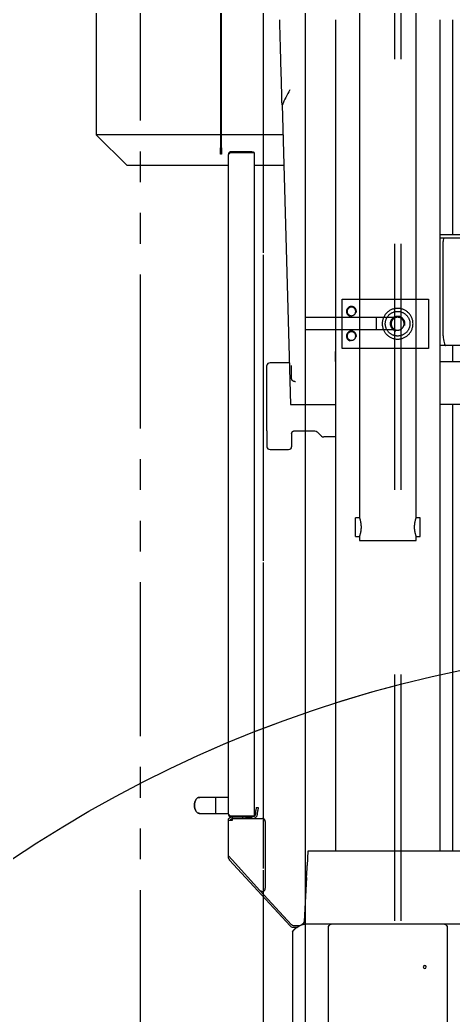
# Model space of a CAD drawing. Header units: millimetres. Extents: x 10462777 to 22643323, y 453826 to 1389191.
# Drawn here: x 11307208 to 11307912, y 598329 to 599945 of the extents above; entities that cross this region are included whole.
import ezdxf

# ---------------------------------------------------------------- set-up
doc = ezdxf.new("R2010")
doc.units = ezdxf.units.MM
doc.header["$LTSCALE"] = 200
doc.header["$MEASUREMENT"] = 0
doc.linetypes.add('DASHED', pattern=[3.5, 2, -1.5])
doc.linetypes.add('PHANTOM', pattern=[2.5, 1.25, -0.25, 0.25, -0.25, 0.25, -0.25])
for name, color, linetype in [('2', 2, 'CONTINUOUS'), ('5', 4, 'CONTINUOUS'), ('DV1_DEFAULT', 7, 'CONTINUOUS')]:
    doc.layers.add(name, color=color, linetype=linetype)
doc.layers.add('LAYOUT', color=8, linetype='CONTINUOUS', lineweight=25)
doc.layers.add('TOP$1', color=7, linetype='CONTINUOUS', true_color=0xffffff)
doc.layers.add('TOP$23', color=7, linetype='CONTINUOUS', true_color=0xffffff)

# ---------------------------------------------------------------- blocks, each defined once
blk = doc.blocks.new('r710ic')
at = {"layer": 'DV1_DEFAULT', "color": 7, "linetype": 'Continuous', "lineweight": 0}
blk.add_arc((272041.4, 104232.6), 2050.1, 337.1057, 23.7991, dxfattribs=at)
at = {"layer": 'LAYOUT', "color": 3}
blk.add_circle((272041.4, 104232.6), 2050.1, dxfattribs=at)

msp = doc.modelspace()

# ---------------------------------------------------------------- linework, layer by layer
at = {"layer": '2', "color": 60, "linetype": 'Continuous'}
for p, q in [((11307759.77528, 600445.30383, 0), (11307759.77528, 599136.28523, 0)), ((11307851.77659, 599136.28523, 0), (11307851.77659, 600445.30383, 0)), ((11307759.77528, 599136.28523, 0), (11307753.27519, 599136.28523, 0)), ((11307753.27519, 599106.28481, 0), (11307753.27519, 599136.28523, 0)), ((11307858.27668, 599136.28523, 0), (11307851.77659, 599136.28523, 0)), ((11307858.27668, 599106.28481, 0), (11307858.27668, 599136.28523, 0)), ((11307753.27519, 599106.28481, 0), (11307759.84126, 599106.28481, 0)), ((11307759.77528, 599106.4884, 0), (11307759.77528, 599099.28471, 0)), ((11307851.71061, 599106.28481, 0), (11307858.27668, 599106.28481, 0)), ((11307851.77659, 599099.28471, 0), (11307851.77659, 599106.4884, 0)), ((11307759.77528, 599099.28471, 0), (11307851.77659, 599099.28471, 0))]:
    msp.add_line(p, q, dxfattribs=at)
at = {"layer": '2', "color": 252, "linetype": 'Continuous'}
for p, q in [((11307332.26921, 600055.81081, 0), (11307332.26921, 599758.81081, 0)), ((11307720.82723, 599945.27421, 0), (11307720.82723, 598594.84909, 0)), ((11307890.72464, 598594.84909, 0), (11307890.72464, 599945.27421, 0)), ((11307910.77743, 599945.2858, 0), (11307910.77743, 599596.25522, 0)), ((11307332.26921, 599758.81081, 0), (11307382.26992, 599708.8101, 0)), ((11307533.78571, 599758.81081, 0), (11307332.26921, 599758.81081, 0)), ((11307635.39047, 599758.81081, 0), (11307535.78573, 599758.81081, 0)), ((11307546.76927, 599708.8101, 0), (11307382.26992, 599708.8101, 0)), ((11307636.75691, 599708.8101, 0), (11307588.76431, 599708.8101, 0)), ((11307910.77743, 599416.25547, 0), (11307910.77743, 599390.25916, 0)), ((11307609.52315, 599362.80518, 0), (11307609.52315, 599383.86766, 0)), ((11307644.52364, 599388.19785, 0), (11307614.52322, 599388.19785, 0)), ((11307649.52371, 599362.80518, 0), (11307649.52371, 599383.86766, 0)), ((11307609.52315, 599357.80511, 0), (11307609.52315, 599362.80518, 0)), ((11307609.52315, 599277.80397, 0), (11307609.52315, 599357.80511, 0)), ((11307654.52379, 599357.80511, 0), (11307656.02825, 599357.80511, 0)), ((11307910.77743, 599320.27755, 0), (11307910.77743, 598594.84896, 0)), ((11307609.52315, 599277.80397, 0), (11307609.52315, 599272.8039, 0)), ((11307609.52315, 599272.8039, 0), (11307609.52315, 599251.74143, 0)), ((11307649.52371, 599272.8039, 0), (11307649.52371, 599251.74143, 0)), ((11307654.52379, 599277.80397, 0), (11307687.45319, 599277.80397, 0)), ((11307690.98877, 599276.33949, 0), (11307698.05994, 599269.26832, 0)), ((11307720.82802, 599267.80383, 0), (11307701.59552, 599267.80383, 0)), ((11307614.52322, 599247.41124, 0), (11307644.52364, 599247.41124, 0))]:
    msp.add_line(p, q, dxfattribs=at)
at = {"layer": '2', "color": 124, "linetype": 'Continuous'}
for p, q in [((11307634.04091, 599807.09202, 0), (11307647.52369, 599320.28785, 0)), ((11307950.77799, 599596.29177, 0), (11307890.72296, 599596.29177, 0)), ((11307890.72397, 599591.2917, 0), (11307897.38493, 599591.2917, 0)), ((11307897.38493, 599591.2917, 0), (11307940.68682, 599591.2917, 0)), ((11307895.77721, 599432.28944, 0), (11307895.77721, 599585.29161, 0)), ((11307900.06446, 599416.28921, 0), (11307890.72405, 599416.28921, 0)), ((11307943.36635, 599416.28921, 0), (11307900.06446, 599416.28921, 0)), ((11307720.54208, 599390.28884, 0), (11307720.82732, 599406.63023, 0)), ((11307720.82826, 599390.28884, 0), (11307720.54208, 599390.28884, 0)), ((11307890.72464, 599390.28884, 0), (11307939.52783, 599390.28884, 0)), ((11307647.52369, 599320.28785, 0), (11307720.82863, 599320.28785, 0)), ((11307939.52783, 599320.28785, 0), (11307890.72464, 599320.28785, 0)), ((11307675.77409, 598594.79427, 0), (11307674.56201, 598571.66655, 0)), ((11307805.77593, 598594.79427, 0), (11307675.77409, 598594.79427, 0)), ((11307935.77778, 598594.79427, 0), (11307805.77593, 598594.79427, 0)), ((11307673.52707, 598551.91862, 0), (11307669.79093, 598480.62888, 0)), ((11307665.8323, 598475.73709, 0), (11307665.81511, 598475.73556, 0)), ((11307675.77409, 598476.7926, 0), (11307715.63404, 598476.7926, 0)), ((11307715.63404, 598476.7926, 0), (11307895.91783, 598476.7926, 0)), ((11307715.63404, 598476.70867, 0), (11307895.91783, 598476.70867, 0)), ((11307895.91783, 598476.7926, 0), (11307959.77812, 598476.7926, 0)), ((11307650.77373, 598463.37553, 0), (11307650.77373, 598121.78755, 0)), ((11307709.28309, 598121.78755, 0), (11307709.28309, 598470.79251, 0)), ((11307902.26877, 598470.79251, 0), (11307902.26877, 598267.00326, 0))]:
    msp.add_line(p, q, dxfattribs=at)
at = {"layer": '2', "color": 124, "linetype": 'Continuous', "extrusion": (0, 0, -1)}
msp.add_circle((-11307865.77679, 598406.7916, 0), 2.50004, dxfattribs=at)
at = {"layer": '2', "color": 252, "linetype": 'Continuous', "extrusion": (0, 0, -1)}
msp.add_arc((-11307687.45319, 599272.8039, 0), 5.00007, 90, 135, dxfattribs=at)
at = {"layer": '2', "color": 252, "linetype": 'Continuous'}
msp.add_arc((11307701.59552, 599272.8039, 0), 5.00007, 225, 270, dxfattribs=at)
at = {"layer": '2', "color": 124, "linetype": 'Continuous', "extrusion": (0, 0, -1)}
for centre, start, end in [((-11307715.63404, 598470.79251, 0), 72.97613388, 90), ((-11307895.91783, 598470.79251, 0), 90, 107.02386612)]:
    msp.add_arc(centre, 5.91616, start, end, dxfattribs=at)
at = {"layer": '2', "color": 124, "linetype": 'Continuous'}
msp.add_arc((11307675.77409, 598446.79217, 0), 30.00043, 126.86989753, 146.44269011, dxfattribs=at)
for centre, major_axis, ratio, start_param, end_param in [((11307897.38493, 599585.29161, 0), (0, -6.00009), 0.2679491924, 3.1415926536, 4.7123889804), ((11307900.06446, 599432.28944, 0), (0, -16.00023), 0.2679491924, 4.7123889804, 6.2831853072), ((11307675.77409, 598447.43217, 0), (-30.00043, 0), 0.9999930524, 5.3906382236, 5.7077559364)]:
    msp.add_ellipse(centre, major_axis=major_axis, ratio=ratio, start_param=start_param, end_param=end_param, dxfattribs=at)
at = {"layer": '2', "color": 252, "linetype": 'Continuous'}
for centre, major_axis, start_param, end_param in [((11307614.52322, 599383.86766, 0), (-5.00007, 0), 4.7123889804, 6.2831853072), ((11307644.52364, 599383.86766, 0), (-5.00007, 0), 4.485997532, 4.7123889804), ((11307614.52322, 599251.74143, 0), (5.00007, 0), 3.1415926536, 4.7123889804), ((11307644.52364, 599251.74143, 0), (5.00007, 0), 4.7123889804, 6.2831853072)]:
    msp.add_ellipse(centre, major_axis=major_axis, ratio=0.8660254038, start_param=start_param, end_param=end_param, dxfattribs=at)
at = {"layer": '2', "color": 124, "linetype": 'Continuous', "extrusion": (0, 0, -1)}
for centre, start_param, end_param in [((11307716.21139, 598470.79251, 0), 3.1415926536, 4.3725520709), ((11307895.34047, 598470.79251, 0), 5.0522258898, 6.2831853072)]:
    msp.add_ellipse(centre, major_axis=(6.9283, 0), ratio=0.8660254038, start_param=start_param, end_param=end_param, dxfattribs=at)
at = {"layer": '2', "color": 124, "linetype": 'Continuous'}
for points, knots in [([(11307634.04091, 599807.09202, 0), (11307633.84093, 599814.31236, 0), (11307633.64093, 599821.53362, 0), (11307633.34089, 599832.36683, 0), (11307633.24087, 599835.97813, 0), (11307633.09083, 599841.3954, 0), (11307633.04081, 599843.20122, 0), (11307632.96579, 599845.91003, 0), (11307632.94078, 599846.81298, 0), (11307632.89076, 599848.61891, 0), (11307632.86574, 599849.52253, 0), (11307632.64158, 599857.61594, 0), (11307632.44822, 599864.59709, 0), (11307632.16674, 599874.76039, 0), (11307632.07434, 599878.09644, 0), (11307631.93793, 599883.02161, 0), (11307631.89282, 599884.65016, 0), (11307631.80336, 599887.88045, 0), (11307631.75893, 599889.4844, 0), (11307631.54083, 599897.35916, 0), (11307631.3775, 599903.25619, 0), (11307631.1488, 599911.51348, 0), (11307631.0753, 599914.16729, 0), (11307630.96924, 599917.99683, 0), (11307630.93458, 599919.24811, 0), (11307630.88367, 599921.08642, 0), (11307630.86687, 599921.69276, 0), (11307630.83381, 599922.8864, 0), (11307630.81753, 599923.47449, 0), (11307630.67309, 599928.68947, 0), (11307630.55991, 599932.77569, 0), (11307630.41254, 599938.09672, 0), (11307630.36717, 599939.73491, 0), (11307630.30489, 599941.98366, 0), (11307630.28507, 599942.69914, 0), (11307630.2475, 599944.05571, 0), (11307630.22978, 599944.6955, 0), (11307630.21313, 599945.29672, 0)], [0, 0, 0, 0, 0.125, 0.125, 0.1875, 0.1875, 0.21875, 0.21875, 0.234375, 0.234375, 0.25, 0.25, 0.375, 0.375, 0.4375, 0.4375, 0.46875, 0.46875, 0.5, 0.5, 0.625, 0.625, 0.6875, 0.6875, 0.71875, 0.71875, 0.734375, 0.734375, 0.75, 0.75, 0.875, 0.875, 0.9375, 0.9375, 0.96875, 0.96875, 1, 1, 1, 1]), ([(11307673.52052, 598551.79366, 0), (11307673.52059, 598551.7942, 0), (11307673.5288, 598551.85796, 0), (11307673.54914, 598552.01864, 0), (11307673.55373, 598552.055, 0), (11307673.56383, 598552.13528, 0), (11307673.56933, 598552.17921, 0), (11307673.58717, 598552.32217, 0), (11307673.61447, 598552.54252, 0), (11307673.64824, 598552.82141, 0), (11307673.67582, 598553.05285, 0), (11307673.6854, 598553.13371, 0), (11307673.70527, 598553.30299, 0), (11307673.71557, 598553.39151, 0), (11307673.76827, 598553.84817, 0), (11307673.81451, 598554.26168, 0), (11307673.8878, 598554.9525, 0), (11307673.91289, 598555.19462, 0), (11307673.95128, 598555.57614, 0), (11307673.96417, 598555.70612, 0), (11307673.9899, 598555.96941, 0), (11307674.00275, 598556.10302, 0), (11307674.06692, 598556.78082, 0), (11307674.11786, 598557.35388, 0), (11307674.1919, 598558.26029, 0), (11307674.2163, 598558.57191, 0), (11307674.26312, 598559.19898, 0), (11307674.28561, 598559.5153, 0), (11307674.35018, 598560.47244, 0), (11307674.38932, 598561.12138, 0), (11307674.45885, 598562.44194, 0), (11307674.4881, 598563.09199, 0), (11307674.52434, 598564.05096, 0), (11307674.53515, 598564.368, 0), (11307674.55435, 598564.99669, 0), (11307674.56275, 598565.30933, 0), (11307674.58406, 598566.21895, 0), (11307674.59334, 598566.79419, 0), (11307674.60031, 598567.47464, 0), (11307674.60147, 598567.60878, 0), (11307674.60337, 598567.8731, 0), (11307674.6041, 598568.00361, 0), (11307674.60571, 598568.38657, 0), (11307674.60598, 598568.62956, 0), (11307674.60501, 598569.32271, 0), (11307674.60201, 598569.73741, 0), (11307674.59702, 598570.19513, 0), (11307674.59596, 598570.28384, 0), (11307674.59377, 598570.45346, 0), (11307674.59264, 598570.53447, 0), (11307674.58922, 598570.76626, 0), (11307674.58455, 598571.04547, 0), (11307674.58023, 598571.26587, 0), (11307674.5773, 598571.40881, 0), (11307674.57638, 598571.45272, 0), (11307674.57465, 598571.53295, 0), (11307674.57385, 598571.56931, 0), (11307674.57026, 598571.72988, 0), (11307674.5687, 598571.79347, 0), (11307674.56869, 598571.79394, 0)], [0, 0, 0, 0, 0.0624477996, 0.0624477996, 0.0780752881, 0.0780752881, 0.0937027766, 0.0937027766, 0.1249577535, 0.1562127304, 0.1562127304, 0.1718402189, 0.1718402189, 0.1874677074, 0.1874677074, 0.2499776612, 0.2499776612, 0.2812326382, 0.2812326382, 0.2968601266, 0.2968601266, 0.3124876151, 0.3124876151, 0.374997569, 0.374997569, 0.4062525459, 0.4062525459, 0.4375075228, 0.4375075228, 0.5000174767, 0.5000174767, 0.5625274305, 0.5625274305, 0.5937824075, 0.5937824075, 0.6250373844, 0.6250373844, 0.6875473383, 0.6875473383, 0.7031748267, 0.7031748267, 0.7188023152, 0.7188023152, 0.7500572921, 0.7500572921, 0.812567246, 0.812567246, 0.8281947345, 0.8281947345, 0.8438222229, 0.8438222229, 0.8750771999, 0.9063321768, 0.9063321768, 0.9219596653, 0.9219596653, 0.9375871537, 0.9375871537, 1, 1, 1, 1]), ([(11307657.77383, 598470.79251, 0), (11307658.8451, 598471.59596, 0), (11307660.04883, 598472.38587, 0), (11307662.04279, 598473.47645, 0), (11307662.73874, 598473.82434, 0), (11307663.82726, 598474.31411, 0), (11307664.19752, 598474.47202, 0), (11307664.95239, 598474.77577, 0), (11307665.33594, 598474.92117, 0), (11307667.27762, 598475.6115, 0), (11307668.91228, 598476.04742, 0), (11307671.44079, 598476.49032, 0), (11307672.29635, 598476.60296, 0), (11307673.59259, 598476.71632, 0), (11307674.02681, 598476.74485, 0), (11307674.68057, 598476.77345, 0), (11307675.00805, 598476.78421, 0), (11307675.33629, 598476.7896, 0), (11307675.55526, 598476.792, 0), (11307675.66526, 598476.7926, 0), (11307675.77409, 598476.7926, 0)], [0, 0, 0, 0, 0.25, 0.25, 0.375, 0.375, 0.4375, 0.4375, 0.5, 0.5, 0.75, 0.75, 0.875, 0.875, 0.9375, 0.9375, 0.96875, 0.984375, 0.984375, 1, 1, 1, 1]), ([(11307669.77211, 598480.53874, 0), (11307669.7782, 598480.49812, 0), (11307669.86032, 598479.87843, 0), (11307669.49321, 598478.76449, 0), (11307668.85476, 598477.44054, 0), (11307668.06732, 598476.51507, 0), (11307667.38002, 598475.94558, 0), (11307666.90767, 598475.6397, 0), (11307666.57157, 598475.45408, 0), (11307666.29778, 598475.325, 0), (11307666.18543, 598475.27237, 0), (11307666.18412, 598475.27849, 0)], [0, 0, 0, 0, 0.0117087833, 0.1789215288, 0.3191025446, 0.4376293103, 0.5315949855, 0.6030831925, 0.6774494301, 0.790067629, 1, 1, 1, 1]), ([(11307669.70702, 598481.13427, 0), (11307669.74244, 598480.80337, 0), (11307669.7445, 598479.87851, 0), (11307669.16437, 598478.5184, 0), (11307668.26864, 598477.2788, 0), (11307667.29816, 598476.45639, 0), (11307666.64517, 598476.08892, 0), (11307666.33998, 598475.94941, 0)], [0, 0, 0, 0, 0.148186079, 0.4247901512, 0.6535588974, 0.8469125155, 1, 1, 1, 1])]:
    msp.add_open_spline(points, degree=3, knots=knots, dxfattribs=at)
msp.add_open_spline([(11307646.51035, 599831.57542, 0), (11307642.26834, 599823.4583, 0), (11307638.02368, 599815.34138, 0), (11307634.04091, 599807.09202, 0)], degree=3, dxfattribs=at)
at = {"layer": '2', "color": 252, "linetype": 'Continuous'}
for points, knots in [([(11307654.52379, 599357.80511, 0), (11307654.18413, 599357.80511, 0), (11307653.8503, 599357.83936, 0), (11307653.35793, 599357.94004, 0), (11307653.19522, 599357.98189, 0), (11307652.87268, 599358.08257, 0), (11307652.71288, 599358.14153, 0), (11307652.24879, 599358.33995, 0), (11307651.95586, 599358.50176, 0), (11307651.61036, 599358.74073, 0), (11307651.5423, 599358.79038, 0), (11307651.40832, 599358.89344, 0), (11307651.34239, 599358.94688, 0), (11307651.15019, 599359.11087, 0), (11307651.02867, 599359.22572, 0), (11307650.68341, 599359.58604, 0), (11307650.47863, 599359.84743, 0), (11307650.1221, 599360.41003, 0), (11307649.97676, 599360.70099, 0), (11307649.80345, 599361.14846, 0), (11307649.75318, 599361.29947, 0), (11307649.66735, 599361.60481, 0), (11307649.63221, 599361.75786, 0), (11307649.54945, 599362.21229, 0), (11307649.52371, 599362.51119, 0), (11307649.52371, 599362.80518, 0)], [0, 0, 0, 0, 0.125, 0.125, 0.1875, 0.1875, 0.25, 0.25, 0.375, 0.375, 0.40625, 0.40625, 0.4375, 0.4375, 0.5, 0.5, 0.625, 0.625, 0.75, 0.75, 0.8125, 0.8125, 0.875, 0.875, 1, 1, 1, 1]), ([(11307649.52371, 599272.8039, 0), (11307649.52371, 599273.09777, 0), (11307649.54944, 599273.39594, 0), (11307649.63158, 599273.8482, 0), (11307649.66626, 599273.99979, 0), (11307649.73022, 599274.22821, 0), (11307649.75361, 599274.30475, 0), (11307649.80407, 599274.4566, 0), (11307649.83114, 599274.53197, 0), (11307649.97569, 599274.90591, 0), (11307650.12061, 599275.19586, 0), (11307650.3848, 599275.61401, 0), (11307650.4814, 599275.7514, 0), (11307650.68705, 599276.01451, 0), (11307650.79608, 599276.14047, 0), (11307651.02638, 599276.38114, 0), (11307651.14765, 599276.49585, 0), (11307651.33883, 599276.65926, 0), (11307651.4041, 599276.71228, 0), (11307651.5378, 599276.81535, 0), (11307651.6064, 599276.86551, 0), (11307651.95368, 599277.10617, 0), (11307652.24721, 599277.26829, 0), (11307652.71044, 599277.4666, 0), (11307652.86901, 599277.52526, 0), (11307653.19285, 599277.62657, 0), (11307653.35612, 599277.66862, 0), (11307653.84982, 599277.76972, 0), (11307654.18413, 599277.80397, 0), (11307654.52379, 599277.80397, 0)], [0, 0, 0, 0, 0.125, 0.125, 0.1875, 0.1875, 0.21875, 0.21875, 0.25, 0.25, 0.375, 0.375, 0.4375, 0.4375, 0.5, 0.5, 0.5625, 0.5625, 0.59375, 0.59375, 0.625, 0.625, 0.75, 0.75, 0.8125, 0.8125, 0.875, 0.875, 1, 1, 1, 1])]:
    msp.add_open_spline(points, degree=3, knots=knots, dxfattribs=at)
at = {"layer": '2', "color": 60, "linetype": 'Continuous'}
for points, knots in [([(11307759.77527, 599136.28526, 0), (11307759.7753, 599136.28516, 0), (11307759.80772, 599136.18657, 0), (11307759.90032, 599135.89757, 0), (11307759.93852, 599135.77756, 0), (11307760.00629, 599135.56128, 0), (11307760.0307, 599135.48288, 0), (11307760.08243, 599135.31531, 0), (11307760.10975, 599135.22613, 0), (11307760.25303, 599134.75389, 0), (11307760.38899, 599134.29252, 0), (11307760.57645, 599133.61211, 0), (11307760.61481, 599133.47079, 0), (11307760.69307, 599133.1775, 0), (11307760.7329, 599133.02571, 0), (11307760.85301, 599132.55915, 0), (11307760.93429, 599132.23175, 0), (11307761.17838, 599131.20132, 0), (11307761.34154, 599130.45059, 0), (11307761.57297, 599129.22287, 0), (11307761.64676, 599128.80237, 0), (11307761.78513, 599127.94212, 0), (11307761.84981, 599127.5019, 0), (11307761.96823, 599126.60107, 0), (11307762.02197, 599126.14046, 0), (11307762.09287, 599125.43366, 0), (11307762.11489, 599125.19541, 0), (11307762.15541, 599124.71343, 0), (11307762.17379, 599124.47119, 0), (11307762.25565, 599123.25912, 0), (11307762.28945, 599122.28132, 0), (11307762.28974, 599121.04891, 0), (11307762.28771, 599120.80192, 0), (11307762.27939, 599120.30689, 0), (11307762.2731, 599120.05838, 0), (11307762.24788, 599119.31444, 0), (11307762.22284, 599118.8254, 0), (11307762.12515, 599117.37814, 0), (11307762.02992, 599116.43963, 0), (11307761.88023, 599115.2992, 0), (11307761.84875, 599115.07273, 0), (11307761.78364, 599114.62798, 0), (11307761.74995, 599114.40906, 0), (11307761.64588, 599113.76247, 0), (11307761.57253, 599113.34492, 0), (11307761.42011, 599112.5361, 0), (11307761.34104, 599112.14485, 0), (11307761.21979, 599111.57779, 0), (11307761.17889, 599111.39191, 0), (11307761.09667, 599111.0276, 0), (11307761.05558, 599110.85025, 0), (11307760.85099, 599109.98694, 0), (11307760.69007, 599109.37055, 0), (11307760.50303, 599108.69141, 0), (11307760.46633, 599108.5602, 0), (11307760.39461, 599108.30714, 0), (11307760.35953, 599108.18507, 0), (11307760.25769, 599107.83486, 0), (11307760.19488, 599107.62447, 0), (11307760.02377, 599107.06056, 0), (11307759.93272, 599106.77361, 0), (11307759.85465, 599106.52993, 0), (11307759.8408, 599106.48692, 0), (11307759.81701, 599106.41321, 0), (11307759.80709, 599106.38263, 0), (11307759.78329, 599106.30933, 0), (11307759.77527, 599106.28478, 0), (11307759.77528, 599106.28481, 0)], [0, 0, 0, 0, 0.0624812387, 0.0624812387, 0.093721858, 0.093721858, 0.1093421677, 0.1093421677, 0.1249624773, 0.1249624773, 0.187443716, 0.187443716, 0.2030640257, 0.2030640257, 0.2186843353, 0.2186843353, 0.2499249547, 0.2499249547, 0.3124061933, 0.3124061933, 0.3436468127, 0.3436468127, 0.374887432, 0.374887432, 0.4061280513, 0.4061280513, 0.421748361, 0.421748361, 0.4373686707, 0.4373686707, 0.4998499094, 0.4998499094, 0.515470219, 0.515470219, 0.5310905287, 0.5310905287, 0.562331148, 0.562331148, 0.6248123867, 0.6248123867, 0.6404326964, 0.6404326964, 0.656053006, 0.656053006, 0.6872936254, 0.6872936254, 0.7185342447, 0.7185342447, 0.7341545544, 0.7341545544, 0.749774864, 0.749774864, 0.8122561027, 0.8122561027, 0.8278764124, 0.8278764124, 0.843496722, 0.843496722, 0.8747373414, 0.8747373414, 0.93721858, 0.93721858, 0.9528388897, 0.9528388897, 0.9684591994, 0.9684591994, 1, 1, 1, 1]), ([(11307851.77658, 599106.28482, 0), (11307851.77659, 599106.2848, 0), (11307851.77666, 599106.28458, 0), (11307851.76883, 599106.30853, 0), (11307851.7453, 599106.38103, 0), (11307851.73548, 599106.4113, 0), (11307851.71191, 599106.4843, 0), (11307851.69811, 599106.52715, 0), (11307851.62018, 599106.77036, 0), (11307851.52909, 599107.05738, 0), (11307851.35784, 599107.62161, 0), (11307851.29498, 599107.83214, 0), (11307851.15909, 599108.29936, 0), (11307851.08715, 599108.55235, 0), (11307850.86276, 599109.36695, 0), (11307850.70164, 599109.9838, 0), (11307850.49651, 599110.84927, 0), (11307850.45519, 599111.02763, 0), (11307850.37312, 599111.39124, 0), (11307850.33238, 599111.57643, 0), (11307850.21142, 599112.14201, 0), (11307850.1325, 599112.53239, 0), (11307849.98027, 599113.33978, 0), (11307849.90696, 599113.75678, 0), (11307849.80289, 599114.40283, 0), (11307849.76919, 599114.62161, 0), (11307849.70405, 599115.06621, 0), (11307849.67252, 599115.2927, 0), (11307849.52272, 599116.43269, 0), (11307849.42751, 599117.36985, 0), (11307849.32972, 599118.81329, 0), (11307849.30463, 599119.30076, 0), (11307849.27925, 599120.04184, 0), (11307849.27283, 599120.29124, 0), (11307849.26431, 599120.7881, 0), (11307849.26219, 599121.03589, 0), (11307849.26214, 599122.27166, 0), (11307849.29584, 599123.25025, 0), (11307849.37734, 599124.46106, 0), (11307849.39561, 599124.7026, 0), (11307849.436, 599125.18441, 0), (11307849.45806, 599125.42386, 0), (11307849.52901, 599126.13259, 0), (11307849.58282, 599126.59444, 0), (11307849.70144, 599127.49765, 0), (11307849.76625, 599127.93903, 0), (11307849.87028, 599128.58588, 0), (11307849.90608, 599128.79896, 0), (11307849.97972, 599129.22001, 0), (11307850.01766, 599129.42852, 0), (11307850.21019, 599130.44979, 0), (11307850.37329, 599131.20049, 0), (11307850.61766, 599132.23208, 0), (11307850.69909, 599132.56008, 0), (11307850.8195, 599133.02775, 0), (11307850.85938, 599133.17971, 0), (11307850.93744, 599133.47222, 0), (11307850.97572, 599133.61321, 0), (11307851.16279, 599134.29217, 0), (11307851.2986, 599134.7531, 0), (11307851.44185, 599135.22525, 0), (11307851.46917, 599135.31443, 0), (11307851.52091, 599135.48204, 0), (11307851.54535, 599135.56053, 0), (11307851.61319, 599135.77707, 0), (11307851.65143, 599135.89721, 0), (11307851.74413, 599136.18651, 0), (11307851.77662, 599136.28535, 0), (11307851.77659, 599136.28526, 0)], [0, 0, 0, 0, 0.0000377283, 0.0312865493, 0.0312865493, 0.0469109598, 0.0469109598, 0.0625353703, 0.0625353703, 0.1250330123, 0.1250330123, 0.1562818333, 0.1562818333, 0.1875306543, 0.1875306543, 0.2500282962, 0.2500282962, 0.2656527067, 0.2656527067, 0.2812771172, 0.2812771172, 0.3125259382, 0.3125259382, 0.3437747592, 0.3437747592, 0.3593991697, 0.3593991697, 0.3750235802, 0.3750235802, 0.4375212222, 0.4375212222, 0.4687700432, 0.4687700432, 0.4843944537, 0.4843944537, 0.5000188642, 0.5000188642, 0.5625165061, 0.5625165061, 0.5781409166, 0.5781409166, 0.5937653271, 0.5937653271, 0.6250141481, 0.6250141481, 0.6562629691, 0.6562629691, 0.6718873796, 0.6718873796, 0.6875117901, 0.6875117901, 0.7500094321, 0.7500094321, 0.7812582531, 0.7812582531, 0.7968826636, 0.7968826636, 0.8125070741, 0.8125070741, 0.875004716, 0.875004716, 0.8906291265, 0.8906291265, 0.906253537, 0.906253537, 0.937502358, 0.937502358, 1, 1, 1, 1])]:
    msp.add_open_spline(points, degree=3, knots=knots, dxfattribs=at)
at = {"layer": '5', "color": 252, "linetype": 'Continuous'}
for p, q in [((11307533.77207, 600410.29261, 0), (11307533.77207, 599737.29377, 0)), ((11307535.7721, 599737.29377, 0), (11307535.7721, 600410.29261, 0)), ((11307533.77207, 599727.29363, 0), (11307533.77207, 599737.29377, 0)), ((11307535.7721, 599737.29377, 0), (11307535.7721, 599727.29363, 0)), ((11307535.7721, 599727.29363, 0), (11307533.77207, 599727.29363, 0)), ((11307546.77225, 598654.77839, 0), (11307546.77225, 599726.79362, 0)), ((11307550.77231, 599729.79166, 0), (11307549.12665, 599729.79166, 0)), ((11307549.41815, 599729.79366, 0), (11307550.77231, 599729.79366, 0)), ((11307584.77279, 599730.79368, 0), (11307550.77231, 599730.79368, 0)), ((11307584.77279, 599729.79366, 0), (11307550.77231, 599729.79366, 0)), ((11307550.77231, 599729.79166, 0), (11307584.77279, 599729.79166, 0)), ((11307584.77279, 599730.79368, 0), (11307587.77284, 599730.79368, 0)), ((11307587.77284, 599729.79366, 0), (11307584.77279, 599729.79366, 0)), ((11307584.77279, 599729.79166, 0), (11307588.77285, 599729.79166, 0)), ((11307587.77284, 599730.79368, 0), (11307587.77284, 599729.79366, 0)), ((11307588.77285, 599729.79166, 0), (11307588.77285, 598651.78035, 0)), ((11307550.77231, 598651.78035, 0), (11307549.12665, 598651.78035, 0)), ((11307549.41815, 598651.77835, 0), (11307550.77231, 598651.77835, 0)), ((11307584.77279, 598651.78035, 0), (11307550.77231, 598651.78035, 0)), ((11307550.77231, 598651.77835, 0), (11307584.77279, 598651.77835, 0)), ((11307550.77231, 598650.77834, 0), (11307552.32465, 598650.77834, 0)), ((11307552.77234, 598650.79507, 0), (11307552.77234, 598647.79502, 0)), ((11307552.77234, 598650.79507, 0), (11307569.77258, 598650.79507, 0)), ((11307569.77221, 598650.77834, 0), (11307584.77279, 598650.77834, 0)), ((11307569.77258, 598650.79507, 0), (11307569.77258, 598647.79502, 0)), ((11307588.77285, 598651.78035, 0), (11307584.77279, 598651.78035, 0)), ((11307584.77279, 598651.77835, 0), (11307587.77284, 598651.77835, 0)), ((11307587.77284, 598650.77834, 0), (11307584.77279, 598650.77834, 0)), ((11307587.77284, 598651.77835, 0), (11307587.77284, 598650.77834, 0)), ((11307591.16074, 598655.35935, 0), (11307591.65587, 598661.01863, 0)), ((11307592.09165, 598665.99967, 0), (11307591.65587, 598661.01863, 0)), ((11307592.09165, 598665.99967, 0), (11307595.08028, 598665.7382, 0)), ((11307594.14937, 598655.09788, 0), (11307594.64449, 598660.75716, 0)), ((11307595.08028, 598665.7382, 0), (11307594.64449, 598660.75716, 0)), ((11307546.77225, 598587.23777, 0), (11307546.77225, 598644.79498, 0)), ((11307552.77234, 598644.79498, 0), (11307546.77225, 598644.79498, 0)), ((11307552.77234, 598647.79502, 0), (11307569.77258, 598647.79502, 0)), ((11307552.77234, 598647.79302, 0), (11307552.77234, 598644.79498, 0)), ((11307552.77234, 598647.79302, 0), (11307601.77304, 598647.79302, 0)), ((11307569.77258, 598647.79502, 0), (11307574.77265, 598647.79502, 0)), ((11307586.1797, 598647.79502, 0), (11307574.77265, 598647.79502, 0)), ((11307606.77311, 598642.79295, 0), (11307606.77311, 598534.54546, 0)), ((11307546.77225, 598585.90229, 0), (11307546.77225, 598587.23777, 0)), ((11307546.77225, 598587.23777, 0), (11307552.77234, 598580.68158, 0)), ((11307646.89515, 598473.39152, 0), (11307548.87068, 598580.50119, 0)), ((11307552.77234, 598580.68158, 0), (11307598.08448, 598531.16977, 0)), ((11307649.10828, 598475.41694, 0), (11307598.08501, 598531.16919, 0)), ((11307663.1243, 598473.79255, 0), (11307652.79684, 598473.79255, 0)), ((11307657.7743, 598470.79251, 0), (11307652.79684, 598470.79251, 0))]:
    msp.add_line(p, q, dxfattribs=at)
at = {"layer": '5', "color": 95, "linetype": 'Continuous'}
for p, q in [((11307525.77196, 598682.26878, 0), (11307500.27159, 598682.26878, 0)), ((11307546.77225, 598682.27878, 0), (11307525.77196, 598682.27878, 0)), ((11307525.77196, 598682.27878, 0), (11307525.77196, 598682.19653, 0)), ((11307525.77196, 598682.19653, 0), (11307525.77196, 598679.4704, 0)), ((11307525.77196, 598679.4704, 0), (11307525.77196, 598659.0868, 0)), ((11307500.27159, 598656.28842, 0), (11307525.77196, 598656.28842, 0)), ((11307525.77196, 598659.0868, 0), (11307525.77196, 598656.36067, 0)), ((11307525.77196, 598656.27841, 0), (11307525.77196, 598656.36067, 0)), ((11307525.77196, 598656.27841, 0), (11307546.77225, 598656.27841, 0))]:
    msp.add_line(p, q, dxfattribs=at)
at = {"layer": '5', "color": 252, "linetype": 'Continuous'}
for centre, radius, start, end in [((11307550.77231, 599726.79362, 0), 4.00006, 152.21930979, 180), ((11307550.77231, 599726.79362, 0), 4.00006, 90, 114.29345696), ((11307550.77231, 598654.77839, 0), 4.00006, 180, 207.78069021), ((11307586.1797, 598655.79514, 0), 8.00011, 270, 355.00000001), ((11307586.1797, 598655.79514, 0), 5.00007, 288.58049788, 355.00000001), ((11307601.77304, 598642.79295, 0), 5.00007, 0, 90), ((11307601.77304, 598534.54546, 0), 5.00007, 222.46408191, 0)]:
    msp.add_arc(centre, radius, start, end, dxfattribs=at)
at = {"layer": '5', "color": 95, "linetype": 'Continuous', "extrusion": (0, 0, -1)}
for centre, radius, start, end in [((-11307511.67034, 598669.2786, 0), 19.88887, 329.22345919, 30.77654081), ((-11307499.45113, 598676.55593, 0), 5.66675, 30.77654081, 83.56748992), ((-11307500.27159, 598669.2786, 0), 12.99018, 83.56749121, 89.99996798), ((-11307499.45113, 598662.00127, 0), 5.66675, 276.43250772, 329.22345919), ((-11307500.27159, 598669.2786, 0), 12.99018, 270.00003095, 276.43250772)]:
    msp.add_arc(centre, radius, start, end, dxfattribs=at)
at = {"layer": '5', "color": 95, "linetype": 'Continuous'}
for centre, radius, start, end in [((11307511.65411, 598669.2786, 0), 19.88264, 149.16296131, 210.83703869), ((11307499.44794, 598676.56564, 0), 5.66675, 96.44878304, 149.16296131), ((11307500.27159, 598669.2786, 0), 13.00018, 90, 96.44878304), ((11307500.27159, 598669.2786, 0), 13.00018, 87.75250681, 90), ((11307499.44794, 598661.99156, 0), 5.66675, 210.83703869, 263.55121696), ((11307500.27159, 598669.2786, 0), 13.00018, 263.55121696, 270), ((11307500.27159, 598669.2786, 0), 13.00018, 270, 272.24749319)]:
    msp.add_arc(centre, radius, start, end, dxfattribs=at)
at = {"layer": '5', "color": 252, "linetype": 'Continuous', "extrusion": (0, 0, -1)}
for centre, radius, start, end in [((-11307552.77234, 598644.79498, 0), 6.00009, 0, 90), ((-11307550.77231, 598654.77839, 0), 4.00006, 270, 294.29345696), ((-11307552.77234, 598644.79498, 0), 3.00004, 0, 90), ((-11307652.79684, 598478.79262, 0), 8.00011, 270, 317.53591809), ((-11307652.79684, 598478.79262, 0), 5.00007, 270, 317.53591809)]:
    msp.add_arc(centre, radius, start, end, dxfattribs=at)
at = {"layer": '5', "color": 252, "linetype": 'Continuous'}
for centre, major_axis, ratio, start_param, end_param in [((11307550.77231, 599726.79362, 0), (4.00006, 0), 0.9993333334, 2.6567281413, 3.1415926536), ((11307550.77231, 599726.79362, 0), (0.59198, -2.94106), 0.9999999992, 2.9429644755, 3.3495816993), ((11307550.77231, 598654.77839, 0), (4.00006, 0), 0.9993333333, 3.1415926536, 3.6264571659), ((11307550.77231, 598654.77839, 0), (0, -3.00004), 0.9999999995, 5.8765680832, 6.2831853072)]:
    msp.add_ellipse(centre, major_axis=major_axis, ratio=ratio, start_param=start_param, end_param=end_param, dxfattribs=at)
for points, knots in [([(11307549.17628, 599730.46147, 0), (11307549.17617, 599730.46143, 0), (11307549.17606, 599730.46138, 0), (11307549.16725, 599730.45754, 0), (11307549.15617, 599730.45268, 0), (11307549.11729, 599730.43534, 0), (11307549.08363, 599730.42002, 0), (11307549.00383, 599730.38178, 0), (11307548.95881, 599730.35939, 0), (11307548.86094, 599730.3079, 0), (11307548.80777, 599730.27862, 0), (11307548.69599, 599730.2132, 0), (11307548.63813, 599730.17752, 0), (11307548.51945, 599730.09969, 0), (11307548.45818, 599730.05722, 0), (11307548.27376, 599729.92109, 0), (11307548.15183, 599729.82026, 0), (11307547.91238, 599729.5951, 0), (11307547.80163, 599729.47712, 0), (11307547.64798, 599729.2927, 0), (11307547.59954, 599729.23078, 0), (11307547.50941, 599729.10872, 0), (11307547.46741, 599729.04821, 0), (11307547.38904, 599728.92881, 0), (11307547.353, 599728.87037, 0), (11307547.28824, 599728.75978, 0), (11307547.25922, 599728.70719, 0), (11307547.23331, 599728.658, 0)], [0, 0, 0, 0, 0.0004517726, 0.0004517726, 0.0374720774, 0.0374720774, 0.1115126868, 0.1115126868, 0.1855532962, 0.1855532962, 0.2595939057, 0.2595939057, 0.3336345151, 0.3336345151, 0.4076751245, 0.4076751245, 0.5557563434, 0.5557563434, 0.7038375623, 0.7038375623, 0.7778781717, 0.7778781717, 0.8519187811, 0.8519187811, 0.9259593906, 0.9259593906, 1, 1, 1, 1]), ([(11307547.23331, 599728.65676, 0), (11307547.28496, 599728.53766, 0), (11307547.35083, 599728.43611, 0), (11307547.50677, 599728.27618, 0), (11307547.59847, 599728.21629, 0), (11307547.80115, 599728.14407, 0), (11307547.91523, 599728.13125, 0), (11307548.151, 599728.15651, 0), (11307548.27615, 599728.19422, 0), (11307548.52013, 599728.3123, 0), (11307548.64209, 599728.39403, 0), (11307548.86294, 599728.59404, 0), (11307548.96485, 599728.71497, 0), (11307549.12266, 599728.99032, 0), (11307549.1788, 599729.14726, 0), (11307549.21104, 599729.4729, 0), (11307549.18519, 599729.63931, 0), (11307549.12665, 599729.79166, 0)], [0, 0, 0, 0, 0.125, 0.125, 0.25, 0.25, 0.375, 0.375, 0.5, 0.5, 0.625, 0.625, 0.75, 0.75, 0.875, 0.875, 1, 1, 1, 1]), ([(11307548.23706, 599728.3976, 0), (11307548.09486, 599728.43485, 0), (11307547.95264, 599728.47205, 0), (11307547.71405, 599728.53406, 0), (11307547.61775, 599728.55899, 0), (11307547.42541, 599728.60863, 0), (11307547.32937, 599728.63333, 0), (11307547.23331, 599728.658, 0)], [0, 0, 0, 0, 0.425488431, 0.425488431, 0.7132419628, 0.7132419628, 1, 1, 1, 1]), ([(11307548.23706, 599728.39653, 0), (11307548.06997, 599728.44027, 0), (11307547.90284, 599728.48393, 0), (11307547.65174, 599728.54903, 0), (11307547.56789, 599728.57069, 0), (11307547.40046, 599728.61383, 0), (11307547.31689, 599728.63531, 0), (11307547.23331, 599728.65676, 0)], [0, 0, 0, 0, 0.4999715235, 0.4999715235, 0.7504837387, 0.7504837387, 1, 1, 1, 1]), ([(11307549.1903, 599729.34264, 0), (11307549.16664, 599729.32796, 0), (11307549.14239, 599729.31245, 0), (11307549.07949, 599729.27085, 0), (11307549.04007, 599729.24355, 0), (11307548.95856, 599729.18383, 0), (11307548.91621, 599729.15118, 0), (11307548.83221, 599729.08255, 0), (11307548.79016, 599729.0463, 0), (11307548.70607, 599728.96943, 0), (11307548.66438, 599728.92907, 0), (11307548.54495, 599728.80661, 0), (11307548.47012, 599728.7201, 0), (11307548.3728, 599728.59512, 0), (11307548.34232, 599728.55367, 0), (11307548.28617, 599728.47343, 0), (11307548.26058, 599728.43478, 0), (11307548.23706, 599728.3976, 0)], [0, 0, 0, 0, 0.0752772408, 0.0752772408, 0.1908675857, 0.1908675857, 0.3064579306, 0.3064579306, 0.4220482755, 0.4220482755, 0.5376386204, 0.5376386204, 0.7688193102, 0.7688193102, 0.8844096551, 0.8844096551, 1, 1, 1, 1]), ([(11307549.12665, 598651.78035, 0), (11307549.15591, 598651.85649, 0), (11307549.17708, 598651.93484, 0), (11307549.20086, 598652.09651, 0), (11307549.20296, 598652.17989, 0), (11307549.17914, 598652.42294, 0), (11307549.12349, 598652.58027, 0), (11307548.96393, 598652.85862, 0), (11307548.86361, 598652.97749, 0), (11307548.6401, 598653.17968, 0), (11307548.51959, 598653.26016, 0), (11307548.27378, 598653.37876, 0), (11307548.15174, 598653.41557, 0), (11307547.9124, 598653.44093, 0), (11307547.80165, 598653.42824, 0), (11307547.49424, 598653.31836, 0), (11307547.33699, 598653.1543, 0), (11307547.23331, 598652.91526, 0)], [0, 0, 0, 0, 0.0625, 0.0625, 0.125, 0.125, 0.25, 0.25, 0.375, 0.375, 0.5, 0.5, 0.625, 0.625, 0.75, 0.75, 1, 1, 1, 1]), ([(11307548.23706, 598653.17548, 0), (11307548.06997, 598653.13174, 0), (11307547.90284, 598653.08808, 0), (11307547.65174, 598653.02299, 0), (11307547.56789, 598653.00133, 0), (11307547.40046, 598652.95819, 0), (11307547.31689, 598652.93671, 0), (11307547.23331, 598652.91526, 0)], [0, 0, 0, 0, 0.4999715235, 0.4999715235, 0.7504837387, 0.7504837387, 1, 1, 1, 1]), ([(11307548.23706, 598653.17441, 0), (11307548.09486, 598653.13717, 0), (11307547.95264, 598653.09996, 0), (11307547.71405, 598653.03795, 0), (11307547.61775, 598653.01302, 0), (11307547.42541, 598652.96339, 0), (11307547.32937, 598652.93868, 0), (11307547.23331, 598652.91401, 0)], [0, 0, 0, 0, 0.425488431, 0.425488431, 0.7132419627, 0.7132419627, 1, 1, 1, 1]), ([(11307547.23331, 598652.91401, 0), (11307547.25914, 598652.86499, 0), (11307547.28851, 598652.81172, 0), (11307547.35407, 598652.69987, 0), (11307547.38982, 598652.64199, 0), (11307547.46778, 598652.52327, 0), (11307547.51033, 598652.46198, 0), (11307547.60119, 598652.33908, 0), (11307547.64915, 598652.27788, 0), (11307547.75048, 598652.15632, 0), (11307547.80391, 598652.09589, 0), (11307547.91652, 598651.97631, 0), (11307547.97418, 598651.91877, 0), (11307548.09207, 598651.80799, 0), (11307548.15231, 598651.75474, 0), (11307548.27527, 598651.65243, 0), (11307548.33715, 598651.60409, 0), (11307548.45915, 598651.51412, 0), (11307548.51962, 598651.4722, 0), (11307548.63895, 598651.39397, 0), (11307548.69731, 598651.35803, 0), (11307548.80775, 598651.29342, 0), (11307548.86027, 598651.26448, 0), (11307548.95848, 598651.21279, 0), (11307549.00429, 598651.19001, 0), (11307549.08321, 598651.1522, 0), (11307549.11684, 598651.13687, 0), (11307549.1564, 598651.11923, 0), (11307549.16757, 598651.11433, 0), (11307549.17636, 598651.1105, 0)], [0, 0, 0, 0, 0.0740108464, 0.0740108464, 0.1480216929, 0.1480216929, 0.2220325393, 0.2220325393, 0.2960433857, 0.2960433857, 0.3700542322, 0.3700542322, 0.4440650786, 0.4440650786, 0.518075925, 0.518075925, 0.5920867715, 0.5920867715, 0.6660976179, 0.6660976179, 0.7401084643, 0.7401084643, 0.8141193108, 0.8141193108, 0.8881301572, 0.8881301572, 0.9621410037, 0.9621410037, 1, 1, 1, 1]), ([(11307548.23706, 598653.17441, 0), (11307548.26033, 598653.13763, 0), (11307548.28572, 598653.09926, 0), (11307548.34169, 598653.01922, 0), (11307548.37204, 598652.97792, 0), (11307548.43656, 598652.89497, 0), (11307548.47093, 598652.85302, 0), (11307548.54463, 598652.7682, 0), (11307548.58319, 598652.72627, 0), (11307548.66243, 598652.64488, 0), (11307548.70333, 598652.60518, 0), (11307548.78773, 598652.52784, 0), (11307548.82993, 598652.4914, 0), (11307548.91386, 598652.42269, 0), (11307548.95598, 598652.39014, 0), (11307549.03797, 598652.32994, 0), (11307549.07774, 598652.30234, 0), (11307549.14218, 598652.25968, 0), (11307549.16763, 598652.24343, 0), (11307549.19227, 598652.22816, 0)], [0, 0, 0, 0, 0.1153063508, 0.1153063508, 0.2306127017, 0.2306127017, 0.3459190525, 0.3459190525, 0.4612254034, 0.4612254034, 0.5765317542, 0.5765317542, 0.6918381051, 0.6918381051, 0.8071444559, 0.8071444559, 0.9224508067, 0.9224508067, 1, 1, 1, 1]), ([(11307548.87068, 598580.50119, 0), (11307548.5371, 598580.86569, 0), (11307548.23739, 598581.26117, 0), (11307547.71595, 598582.10059, 0), (11307547.49423, 598582.54452, 0), (11307547.13636, 598583.46564, 0), (11307547.00021, 598583.94282, 0), (11307546.81816, 598584.9141, 0), (11307546.77225, 598585.40819, 0), (11307546.77225, 598585.90229, 0)], [0, 0, 0, 0, 0.25, 0.25, 0.5, 0.5, 0.75, 0.75, 1, 1, 1, 1])]:
    msp.add_open_spline(points, degree=3, knots=knots, dxfattribs=at)
for points, degree in [([(11307548.23706, 599728.39653, 0), (11307548.274, 599728.33881, 0), (11307548.31698, 599728.28773, 0), (11307548.36532, 599728.24689, 0)], 3), ([(11307549.12665, 599730.43947, 0), (11307549.41815, 599729.79366, 0)], 1), ([(11307548.36643, 598653.32612, 0), (11307548.31759, 598653.28523, 0), (11307548.27475, 598653.23438, 0), (11307548.23706, 598653.17548, 0)], 3), ([(11307549.12665, 598651.13254, 0), (11307549.41815, 598651.77835, 0)], 1)]:
    msp.add_open_spline(points, degree=degree, dxfattribs=at)
at = {"layer": 'TOP$1', "color": 155, "linetype": 'PHANTOM'}
msp.add_line((11307603.66913, 596813.78937), (11307603.66913, 601331.71124), dxfattribs=at)
at = {"layer": 'TOP$23', "color": 155, "linetype": 'PHANTOM'}
for p, q in [((11307403.66913, 601531.71124), (11307403.66913, 593866.71124)), ((11307603.66913, 594066.71124), (11307603.66913, 601331.71124))]:
    msp.add_line(p, q, dxfattribs=at)
at = {"layer": 'TOP$23', "linetype": 'Continuous'}
msp.add_line((11307671.66913, 600981.71124), (11307671.66913, 596881.71124), dxfattribs=at)
at = {"layer": 'TOP$23', "linetype": 'DASHED'}
for p, q in [((11307816.66913, 600981.71124), (11307816.66913, 594581.71124)), ((11307826.66913, 600981.71124), (11307826.66913, 594581.71124)), ((11307786.66913, 599461.71124), (11307671.66913, 599461.71124)), ((11307786.66913, 599461.71124), (11307786.66913, 599441.71124)), ((11307816.66913, 599461.71124), (11307786.66913, 599461.71124)), ((11307786.66913, 599441.71124), (11307671.66913, 599441.71124)), ((11307816.66913, 599441.71124), (11307786.66913, 599441.71124))]:
    msp.add_line(p, q, dxfattribs=at)
at = {"layer": 'TOP$23', "linetype": 'PHANTOM'}
for p, q in [((11307731.66913, 599411.71124), (11307731.66913, 599491.71124)), ((11307731.66913, 599491.71124), (11307871.66913, 599491.71124)), ((11307871.66913, 599491.71124), (11307871.66913, 599411.71124)), ((11307871.66913, 599411.71124), (11307731.66913, 599411.71124))]:
    msp.add_line(p, q, dxfattribs=at)
at = {"layer": 'TOP$23', "linetype": 'PHANTOM', "extrusion": (0, 0, -1)}
for centre, radius in [((-11307746.66913, 599471.71124), 7), ((-11307821.66913, 599451.71124), 25), ((-11307821.66913, 599451.71124), 10.5), ((-11307746.66913, 599431.71124), 7)]:
    msp.add_circle(centre, radius, dxfattribs=at)
at = {"layer": 'TOP$23', "linetype": 'DASHED'}
msp.add_circle((11307821.66913, 599451.71124), 20, dxfattribs=at)
for centre, radius in [((11307746.66913, 599471.71124), 8), ((11307821.66913, 599451.71124), 12), ((11307746.66913, 599431.71124), 8)]:
    msp.add_arc(centre, radius, 344.99999993, 254.99999998, dxfattribs=at)

# ---------------------------------------------------------------- block references
at = {"layer": 'LAYOUT', "color": 2, "rotation": 89.99999999999999}
msp.add_blockref('r710ic', (11412573.40786, 324839.74027, 0), dxfattribs=at)

doc.saveas('drawing.dxf')
